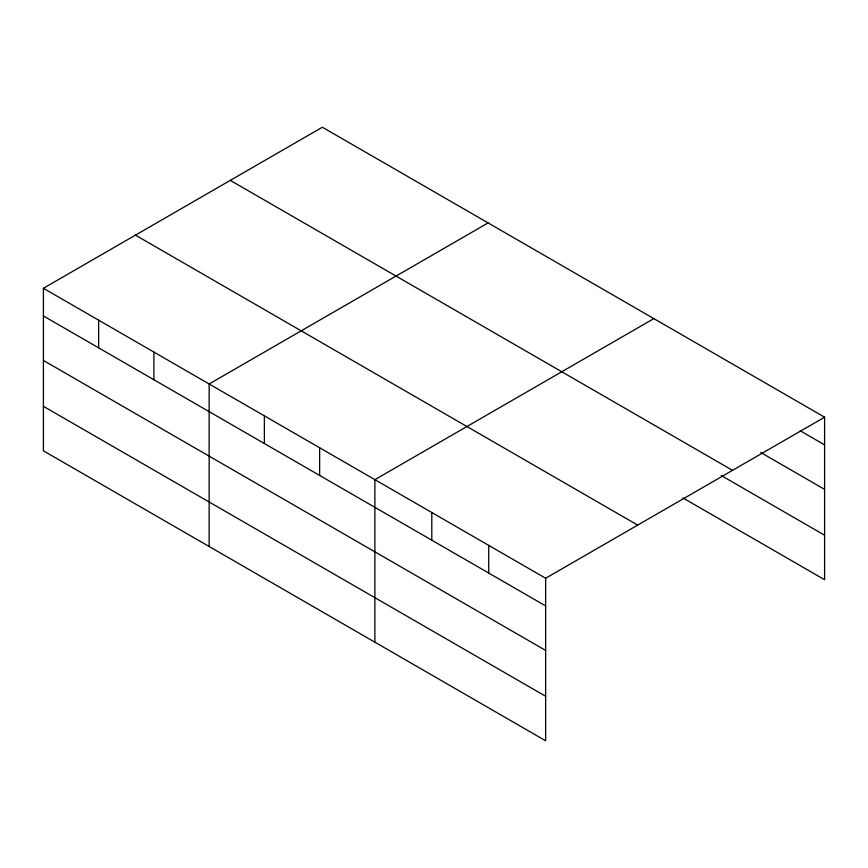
<?xml version="1.0" encoding="UTF-8"?>
<svg xmlns="http://www.w3.org/2000/svg" width="868" height="868" viewBox="0 0 868 868"><rect width="100%" height="100%" fill="white"/><g stroke="black" fill="none" stroke-linecap="round" stroke-linejoin="round"><path stroke-width="1.3" d="M43.4 288.284L545.646 578.251L545.646 740.773L43.4 450.807L43.4 288.284L322.353 127.227L824.6 417.193L824.6 579.715L682.877 497.896M488.098 222.924L209.145 383.971L209.145 546.493M653.843 318.61L374.878 479.668L374.878 642.179M545.646 578.251L824.6 417.193M800.209 430.778L824.6 444.861M760.704 452.478L824.6 489.368M230.302 180.381L732.549 470.347M721.21 475.523L824.6 535.22M135.451 235.141L637.698 525.107M43.4 315.952L545.646 605.918M43.4 360.448L545.646 650.425M43.4 406.3L545.646 696.266M488.717 545.386L488.717 573.054M431.797 512.521L431.797 540.189M319.63 447.769L319.63 475.436M264.382 415.87L264.382 443.537M153.896 352.082L153.896 379.75M98.648 320.184L98.648 347.851"/></g></svg>
